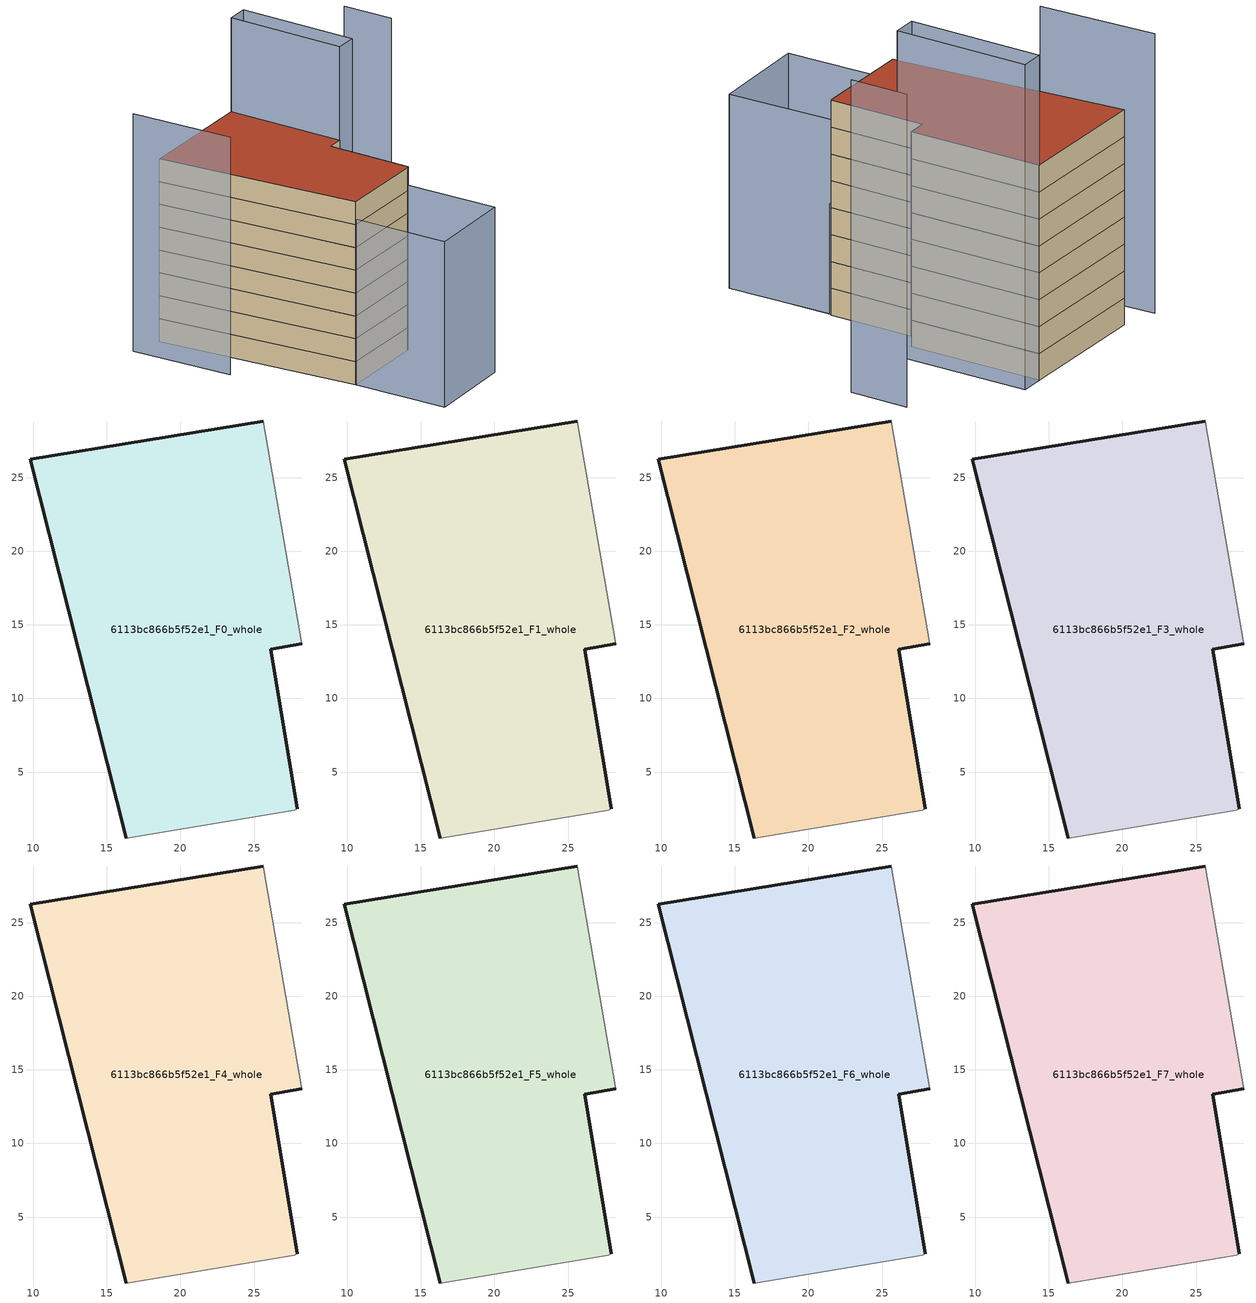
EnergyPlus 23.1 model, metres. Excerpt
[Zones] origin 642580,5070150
6113bc866b5f52e1_F0_whole
 floor ground (EU_floor_Construction): 25.63,28.84 28.23,13.73 26.13,13.33 27.93,2.52 27.73,2.42 16.32,0.52 9.82,26.24 z0
 wall outside (EU_wall_Construction): 25.63,28.84 9.82,26.24 16.32,0.52 / 27.93,2.52 26.13,13.33 28.23,13.73 z0:3
 wall adiabatic (EU_wall_Construction): 28.23,13.73 25.63,28.84 / 16.32,0.52 27.73,2.42 27.93,2.52 z0:3
6113bc866b5f52e1_F1_whole
 floor to 6113bc866b5f52e1_F0_whole (EU_floor_Construction): 25.63,28.84 28.23,13.73 26.13,13.33 27.93,2.52 27.73,2.42 16.32,0.52 9.82,26.24 z3
 wall outside (EU_wall_Construction): 25.63,28.84 9.82,26.24 16.32,0.52 / 27.93,2.52 26.13,13.33 28.23,13.73 z3:6
 wall adiabatic (EU_wall_Construction): 28.23,13.73 25.63,28.84 / 16.32,0.52 27.73,2.42 27.93,2.52 z3:6
6113bc866b5f52e1_F2_whole
 floor to 6113bc866b5f52e1_F1_whole (EU_floor_Construction): 25.63,28.84 28.23,13.73 26.13,13.33 27.93,2.52 27.73,2.42 16.32,0.52 9.82,26.24 z6
 wall outside (EU_wall_Construction): 25.63,28.84 9.82,26.24 16.32,0.52 / 27.93,2.52 26.13,13.33 28.23,13.73 z6:9
 wall adiabatic (EU_wall_Construction): 28.23,13.73 25.63,28.84 / 16.32,0.52 27.73,2.42 27.93,2.52 z6:9
6113bc866b5f52e1_F3_whole
 floor to 6113bc866b5f52e1_F2_whole (EU_floor_Construction): 25.63,28.84 28.23,13.73 26.13,13.33 27.93,2.52 27.73,2.42 16.32,0.52 9.82,26.24 z9
 wall outside (EU_wall_Construction): 25.63,28.84 9.82,26.24 16.32,0.52 / 27.93,2.52 26.13,13.33 28.23,13.73 z9:12
 wall adiabatic (EU_wall_Construction): 28.23,13.73 25.63,28.84 / 16.32,0.52 27.73,2.42 27.93,2.52 z9:12
6113bc866b5f52e1_F4_whole
 floor to 6113bc866b5f52e1_F3_whole (EU_floor_Construction): 25.63,28.84 28.23,13.73 26.13,13.33 27.93,2.52 27.73,2.42 16.32,0.52 9.82,26.24 z12
 wall outside (EU_wall_Construction): 25.63,28.84 9.82,26.24 16.32,0.52 / 27.93,2.52 26.13,13.33 28.23,13.73 z12:15
 wall adiabatic (EU_wall_Construction): 28.23,13.73 25.63,28.84 / 16.32,0.52 27.73,2.42 27.93,2.52 z12:15
6113bc866b5f52e1_F5_whole
 floor to 6113bc866b5f52e1_F4_whole (EU_floor_Construction): 25.63,28.84 28.23,13.73 26.13,13.33 27.93,2.52 27.73,2.42 16.32,0.52 9.82,26.24 z15
 wall outside (EU_wall_Construction): 25.63,28.84 9.82,26.24 16.32,0.52 / 27.93,2.52 26.13,13.33 28.23,13.73 z15:18
 wall adiabatic (EU_wall_Construction): 28.23,13.73 25.63,28.84 / 16.32,0.52 27.73,2.42 27.93,2.52 z15:18
6113bc866b5f52e1_F6_whole
 floor to 6113bc866b5f52e1_F5_whole (EU_floor_Construction): 25.63,28.84 28.23,13.73 26.13,13.33 27.93,2.52 27.73,2.42 16.32,0.52 9.82,26.24 z18
 wall outside (EU_wall_Construction): 25.63,28.84 9.82,26.24 16.32,0.52 / 27.93,2.52 26.13,13.33 28.23,13.73 z18:21
 wall adiabatic (EU_wall_Construction): 28.23,13.73 25.63,28.84 / 16.32,0.52 27.73,2.42 27.93,2.52 z18:21
6113bc866b5f52e1_F7_whole
 floor to 6113bc866b5f52e1_F6_whole (EU_floor_Construction): 25.63,28.84 28.23,13.73 26.13,13.33 27.93,2.52 27.73,2.42 16.32,0.52 9.82,26.24 z21
 wall outside (EU_wall_Construction): 25.63,28.84 9.82,26.24 16.32,0.52 / 27.93,2.52 26.13,13.33 28.23,13.73 z21:24
 wall adiabatic (EU_wall_Construction): 28.23,13.73 25.63,28.84 / 16.32,0.52 27.73,2.42 27.93,2.52 z21:24
 roof outside (EU_roof_Construction): 27.73,2.42 27.93,2.52 26.13,13.33 28.23,13.73 25.63,28.84 9.82,26.24 16.32,0.52 z24
shading: 29.21,-5.59 27.71,2.48 z0:12.3; 27.68,2.65 29.96,-9.52 / 29.96,-9.52 18.59,-11.65 / 18.59,-11.65 16.32,0.52 / 16.32,0.52 27.68,2.65 z0:21.7; 5.67,26.66 8.38,13.51 z0:31.2; 28.33,29.28 30.83,14.13 / 30.83,14.13 28.14,13.68 / 28.14,13.68 25.63,28.84 / 25.63,28.84 28.33,29.28 z0:36.3; 40.54,16.53 39.43,23.1 z0:34.9
[Building]
EU S2 Campaign: North Axis=0; Terrain=City; Solar Distribution=FullExterior
[Site:Location]
Lyon-Bron: Latitude=45.75; Longitude=5; Time Zone=1; Elevation=198
[SizingPeriod:WeatherFileDays]
AnnualSizingPeriod: Begin Month=1; Begin Day of Month=1; End Month=12; End Day of Month=31; Day of Week for Start Day=Monday; Use Weather File Daylight Saving Period=No; Use Weather File Rain and Snow Indicators=No
[MATERIAL]
EU_InternalMass_Material: Roughness=MediumRough; Thickness=0.1; Conductivity=1; Density=1800; Specific Heat=900; Thermal Absorptance=0.9; Solar Absorptance=0.7; Visible Absorptance=0.7
[MATERIAL:NOMASS] Roughness=MediumRough; Thermal Absorptance=0.9; Solar Absorptance=0.7; Visible Absorptance=0.7
Name | Thermal Resistance
EU_wall_NoMass | 0.776494
EU_roof_NoMass | 0.486893
EU_floor_NoMass | 0.421597
[CONSTRUCTION]
EU_wall_Construction: EU_wall_NoMass
EU_roof_Construction: EU_roof_NoMass
EU_floor_Construction: EU_floor_NoMass
EU_InternalMass_Construction: EU_InternalMass_Material
[ZONE] Type=1; Multiplier=1; Ceiling Height=autocalculate; Volume=1117.04; Floor Area=autocalculate; Part of Total Floor Area=Yes
6113bc866b5f52e1_F0_whole; 6113bc866b5f52e1_F1_whole; 6113bc866b5f52e1_F2_whole; 6113bc866b5f52e1_F3_whole; 6113bc866b5f52e1_F4_whole; 6113bc866b5f52e1_F5_whole; 6113bc866b5f52e1_F6_whole; 6113bc866b5f52e1_F7_whole
[INTERNALMASS] Construction=EU_InternalMass_Construction; Surface Area=366.564
Name | Zone or ZoneList
6113bc866b5f52e1_F0_whole_EU_InternalMass | 6113bc866b5f52e1_F0_whole
6113bc866b5f52e1_F1_whole_EU_InternalMass | 6113bc866b5f52e1_F1_whole
6113bc866b5f52e1_F2_whole_EU_InternalMass | 6113bc866b5f52e1_F2_whole
6113bc866b5f52e1_F3_whole_EU_InternalMass | 6113bc866b5f52e1_F3_whole
6113bc866b5f52e1_F4_whole_EU_InternalMass | 6113bc866b5f52e1_F4_whole
6113bc866b5f52e1_F5_whole_EU_InternalMass | 6113bc866b5f52e1_F5_whole
6113bc866b5f52e1_F6_whole_EU_InternalMass | 6113bc866b5f52e1_F6_whole
6113bc866b5f52e1_F7_whole_EU_InternalMass | 6113bc866b5f52e1_F7_whole
[OTHEREQUIPMENT] Fuel Type=Electricity; Design Level Calculation Method=Watts/Area; Power per Zone Floor Area=1; Fraction Latent=0; Fraction Radiant=0; Fraction Lost=0; Carbon Dioxide Generation Rate=0; EndUse Subcategory=EU_Step8_InternalGains
Name | Zone or ZoneList or Space or SpaceList | Schedule
EU_Step8_InternalGain_6113bc866b5f52e1_F0_whole_f000 | 6113bc866b5f52e1_F0_whole | EU_Step8_GainSchedule_6113bc866b5f52e1_F0_whole_f000
EU_Step8_InternalGain_6113bc866b5f52e1_F1_whole_f000 | 6113bc866b5f52e1_F1_whole | EU_Step8_GainSchedule_6113bc866b5f52e1_F1_whole_f000
EU_Step8_InternalGain_6113bc866b5f52e1_F2_whole_f000 | 6113bc866b5f52e1_F2_whole | EU_Step8_GainSchedule_6113bc866b5f52e1_F2_whole_f000
EU_Step8_InternalGain_6113bc866b5f52e1_F3_whole_f000 | 6113bc866b5f52e1_F3_whole | EU_Step8_GainSchedule_6113bc866b5f52e1_F3_whole_f000
EU_Step8_InternalGain_6113bc866b5f52e1_F4_whole_f000 | 6113bc866b5f52e1_F4_whole | EU_Step8_GainSchedule_6113bc866b5f52e1_F4_whole_f000
EU_Step8_InternalGain_6113bc866b5f52e1_F5_whole_f000 | 6113bc866b5f52e1_F5_whole | EU_Step8_GainSchedule_6113bc866b5f52e1_F5_whole_f000
EU_Step8_InternalGain_6113bc866b5f52e1_F6_whole_f000 | 6113bc866b5f52e1_F6_whole | EU_Step8_GainSchedule_6113bc866b5f52e1_F6_whole_f000
EU_Step8_InternalGain_6113bc866b5f52e1_F7_whole_f000 | 6113bc866b5f52e1_F7_whole | EU_Step8_GainSchedule_6113bc866b5f52e1_F7_whole_f000
[ZONEVENTILATION:DESIGNFLOWRATE] Schedule=EU_AlwaysOn; Design Flow Rate Calculation Method=AirChanges/Hour; Air Changes per Hour=0.693814; Ventilation Type=Natural; Fan Pressure Rise=0; Fan Total Efficiency=1; Constant Term Coefficient=1; Temperature Term Coefficient=0; Velocity Term Coefficient=0; Velocity Squared Term Coefficient=0; Minimum Indoor Temperature=-100; Maximum Indoor Temperature=100; Delta Temperature=-100; Minimum Outdoor Temperature=-100; Maximum Outdoor Temperature=100; Maximum Wind Speed=40
Name | Zone or ZoneList or Space or SpaceList
EU_ConstantAir_6113bc866b5f52e1_F0_whole | 6113bc866b5f52e1_F0_whole
EU_ConstantAir_6113bc866b5f52e1_F1_whole | 6113bc866b5f52e1_F1_whole
EU_ConstantAir_6113bc866b5f52e1_F2_whole | 6113bc866b5f52e1_F2_whole
EU_ConstantAir_6113bc866b5f52e1_F3_whole | 6113bc866b5f52e1_F3_whole
EU_ConstantAir_6113bc866b5f52e1_F4_whole | 6113bc866b5f52e1_F4_whole
EU_ConstantAir_6113bc866b5f52e1_F5_whole | 6113bc866b5f52e1_F5_whole
EU_ConstantAir_6113bc866b5f52e1_F6_whole | 6113bc866b5f52e1_F6_whole
EU_ConstantAir_6113bc866b5f52e1_F7_whole | 6113bc866b5f52e1_F7_whole
[HVACTEMPLATE:THERMOSTAT] Constant Heating Setpoint=20; Constant Cooling Setpoint=50
EU_HeatOnly_6113bc866b5f52e1_F0_whole; EU_HeatOnly_6113bc866b5f52e1_F1_whole; EU_HeatOnly_6113bc866b5f52e1_F2_whole; EU_HeatOnly_6113bc866b5f52e1_F3_whole; EU_HeatOnly_6113bc866b5f52e1_F4_whole; EU_HeatOnly_6113bc866b5f52e1_F5_whole; EU_HeatOnly_6113bc866b5f52e1_F6_whole; EU_HeatOnly_6113bc866b5f52e1_F7_whole
[HVACTEMPLATE:ZONE:IDEALLOADSAIRSYSTEM] System Availability Schedule=EU_AlwaysOn; Maximum Heating Supply Air Temperature=50; Minimum Cooling Supply Air Temperature=13; Maximum Heating Supply Air Humidity Ratio=0.0156; Minimum Cooling Supply Air Humidity Ratio=0.0077; Heating Limit=NoLimit; Cooling Limit=NoLimit; Heating Availability Schedule=EU_AlwaysOn; Cooling Availability Schedule=EU_CoolingOff; Dehumidification Control Type=ConstantSensibleHeatRatio; Cooling Sensible Heat Ratio=0.7; Dehumidification Setpoint=60; Humidification Control Type=None; Humidification Setpoint=30; Outdoor Air Method=None; Outdoor Air Flow Rate per Person=0.00944; Outdoor Air Flow Rate per Zone Floor Area=0; Outdoor Air Flow Rate per Zone=0; Demand Controlled Ventilation Type=None; Outdoor Air Economizer Type=NoEconomizer; Heat Recovery Type=None; Sensible Heat Recovery Effectiveness=0.7; Latent Heat Recovery Effectiveness=0.65
Name | Template Thermostat
6113bc866b5f52e1_F0_whole | EU_HeatOnly_6113bc866b5f52e1_F0_whole
6113bc866b5f52e1_F1_whole | EU_HeatOnly_6113bc866b5f52e1_F1_whole
6113bc866b5f52e1_F2_whole | EU_HeatOnly_6113bc866b5f52e1_F2_whole
6113bc866b5f52e1_F3_whole | EU_HeatOnly_6113bc866b5f52e1_F3_whole
6113bc866b5f52e1_F4_whole | EU_HeatOnly_6113bc866b5f52e1_F4_whole
6113bc866b5f52e1_F5_whole | EU_HeatOnly_6113bc866b5f52e1_F5_whole
6113bc866b5f52e1_F6_whole | EU_HeatOnly_6113bc866b5f52e1_F6_whole
6113bc866b5f52e1_F7_whole | EU_HeatOnly_6113bc866b5f52e1_F7_whole
[SIZING:ZONE] Zone Cooling Design Supply Air Temperature Input Method=SupplyAirTemperature; Zone Cooling Design Supply Air Temperature=13; Zone Heating Design Supply Air Temperature Input Method=SupplyAirTemperature; Zone Heating Design Supply Air Temperature=50; Zone Cooling Design Supply Air Humidity Ratio=0.008; Zone Heating Design Supply Air Humidity Ratio=0.008; Cooling Design Air Flow Method=DesignDay; Cooling Design Air Flow Rate=0; Cooling Minimum Air Flow per Zone Floor Area=0.000762; Cooling Minimum Air Flow=0; Cooling Minimum Air Flow Fraction=0.2; Heating Design Air Flow Method=DesignDay; Heating Design Air Flow Rate=0; Heating Maximum Air Flow per Zone Floor Area=0.002032; Heating Maximum Air Flow=0.141576; Heating Maximum Air Flow Fraction=0.3; Account for Dedicated Outdoor Air System=No; Dedicated Outdoor Air System Control Strategy=NeutralSupplyAir; Dedicated Outdoor Air Low Setpoint Temperature for Design=autosize; Dedicated Outdoor Air High Setpoint Temperature for Design=autosize; Zone Load Sizing Method=Sensible Load Only No Latent Load; Zone Latent Cooling Design Supply Air Humidity Ratio Input Method=HumidityRatioDifference; Zone Cooling Design Supply Air Humidity Ratio Difference=0.005; Zone Latent Heating Design Supply Air Humidity Ratio Input Method=HumidityRatioDifference; Zone Humidification Design Supply Air Humidity Ratio Difference=0.005
6113bc866b5f52e1_F0_whole; 6113bc866b5f52e1_F1_whole; 6113bc866b5f52e1_F2_whole; 6113bc866b5f52e1_F3_whole; 6113bc866b5f52e1_F4_whole; 6113bc866b5f52e1_F5_whole; 6113bc866b5f52e1_F6_whole; 6113bc866b5f52e1_F7_whole
[SCHEDULE:CONSTANT]
Name | Hourly Value
EU_AlwaysOn | 1
EU_CoolingOff | 0
[SCHEDULE:FILE] Column Number=1; Rows to Skip at Top=0; Number of Hours of Data=8760; Column Separator=Comma; Interpolate to Timestep=No; Minutes per Item=60; Adjust Schedule for Daylight Savings=Yes
Name | File
EU_Step8_GainSchedule_6113bc866b5f52e1_F0_whole_f000 | ../../schedules/6113bc866b5f52e1/6113bc866b5f52e1_F0_whole_f000_gain.csv
EU_Step8_GainSchedule_6113bc866b5f52e1_F1_whole_f000 | ../../schedules/6113bc866b5f52e1/6113bc866b5f52e1_F1_whole_f000_gain.csv
EU_Step8_GainSchedule_6113bc866b5f52e1_F2_whole_f000 | ../../schedules/6113bc866b5f52e1/6113bc866b5f52e1_F2_whole_f000_gain.csv
EU_Step8_GainSchedule_6113bc866b5f52e1_F3_whole_f000 | ../../schedules/6113bc866b5f52e1/6113bc866b5f52e1_F3_whole_f000_gain.csv
EU_Step8_GainSchedule_6113bc866b5f52e1_F4_whole_f000 | ../../schedules/6113bc866b5f52e1/6113bc866b5f52e1_F4_whole_f000_gain.csv
EU_Step8_GainSchedule_6113bc866b5f52e1_F5_whole_f000 | ../../schedules/6113bc866b5f52e1/6113bc866b5f52e1_F5_whole_f000_gain.csv
EU_Step8_GainSchedule_6113bc866b5f52e1_F6_whole_f000 | ../../schedules/6113bc866b5f52e1/6113bc866b5f52e1_F6_whole_f000_gain.csv
EU_Step8_GainSchedule_6113bc866b5f52e1_F7_whole_f000 | ../../schedules/6113bc866b5f52e1/6113bc866b5f52e1_F7_whole_f000_gain.csv
